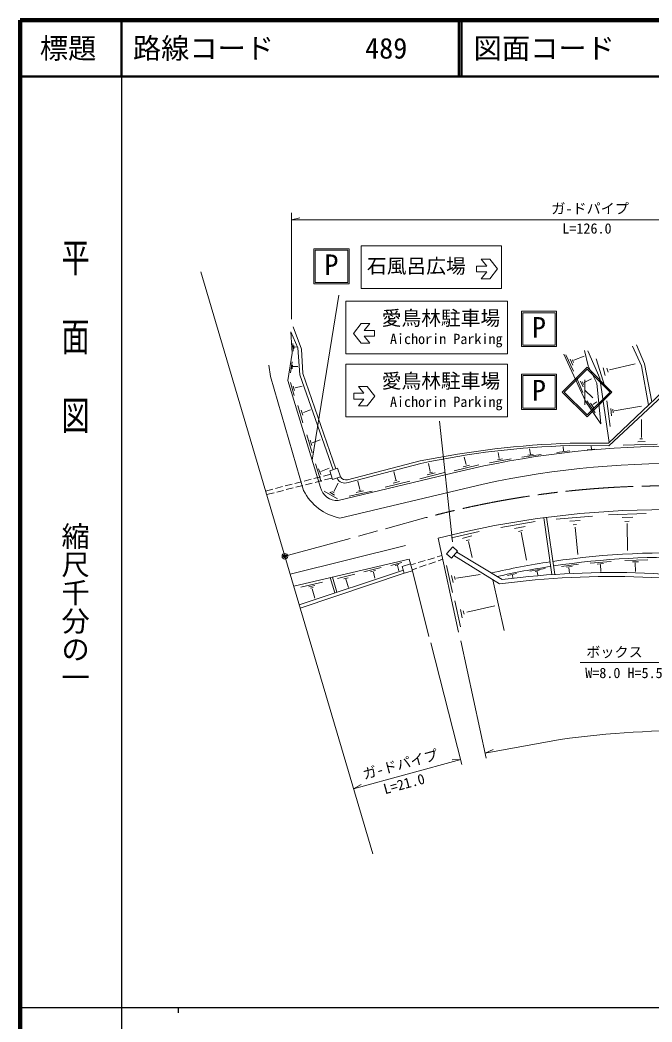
# Model space of a CAD drawing. Units: millimetres, scale not verified. Extents: x 40000 to 680000, y 20000 to 380000.
# Drawn here: x 40000 to 151970, y 202409 to 380000 of the extents above; entities that cross this region are included whole.
import ezdxf
from ezdxf.enums import TextEntityAlignment as Align

# ---------------------------------------------------------------- set-up
doc = ezdxf.new("R2010")
doc.units = ezdxf.units.MM
doc.header["$LTSCALE"] = 1000
doc.header["$PDMODE"] = 32
doc.header["$PDSIZE"] = 500
doc.linetypes.add('CHAIN', pattern=[18.5, 12, -1.5, 3.5, -1.5])
for name, color, linetype, lineweight in [('M-BGD', 7, 'Continuous', 13), ('M-BMK', 2, 'CHAIN', 13), ('M-BMK-SRVR', 3, 'Continuous', 13), ('M-STR-HTXT', 7, 'Continuous', 13), ('M-STR-STRC', 7, 'Continuous', 13), ('M-TTL', 2, 'Continuous', 140), ('M-TTL-BAND', 7, 'Continuous', 25), ('M-TTL-LINE', 7, 'Continuous', 50)]:
    doc.layers.add(name, color=color, linetype=linetype, lineweight=lineweight)
doc.layers.add('M-OTRS', color=6, linetype='Continuous')
doc.layers.add('M-TTL-TXT', color=7, linetype='Continuous')
doc.styles.add('@ＭＳ ゴシック', font='')
doc.styles.add('ＭＳ ゴシック', font='')
doc.styles.get('@ＭＳ ゴシック').set_extended_font_data('@MS Gothic')
doc.styles.get('ＭＳ ゴシック').set_extended_font_data('MS Gothic')

msp = doc.modelspace()

# ---------------------------------------------------------------- linework, layer by layer
at = {"layer": 'M-BGD'}
for p, q in [((89849, 321657), (88370, 325621)), ((88235, 320924), (88001, 324731)), ((88001, 324731), (89204, 321884)), ((88322, 322684), (88398, 321317)), ((88497, 322299), (88538, 321749)), ((88620, 322012), (89017, 322065)), ((89204, 321884), (89554, 317101)), ((90106, 317338), (89849, 321657)), ((148552, 322191), (150110, 318701)), ((149250, 322430), (150670, 319064)), ((87479, 316112), (88235, 320924)), ((136334, 320752), (140234, 312351)), ((136716, 320629), (138048, 317736)), ((137470, 319866), (137934, 318840)), ((137873, 319761), (138066, 319287)), ((138153, 319699), (139942, 320409)), ((140691, 318712), (139994, 321421)), ((140586, 321342), (142729, 316543)), ((142074, 319978), (143592, 315028)), ((84353, 316835), (84086, 318817)), ((88212, 319434), (87903, 317459)), ((88300, 318809), (88236, 318177)), ((88394, 318563), (89247, 318587)), ((142193, 315619), (140691, 318712)), ((143296, 318380), (143691, 316980)), ((143947, 318301), (144204, 317572)), ((144440, 318025), (148976, 319071)), ((150110, 318701), (151352, 311739)), ((150670, 319064), (151945, 312301)), ((90249, 296619), (84353, 316835)), ((87479, 316112), (93227, 297162)), ((95464, 300281), (89554, 317101)), ((90106, 317338), (95978, 300445)), ((138620, 316669), (139742, 314004)), ((139944, 315766), (141276, 316397)), ((142729, 316543), (144359, 305114)), ((87930, 315732), (88601, 313457)), ((88417, 315075), (88614, 314365)), ((88732, 314785), (90008, 315114)), ((139304, 315985), (139760, 314986)), ((139690, 315845), (139865, 315424)), ((142930, 308430), (142193, 315619)), ((144243, 305005), (153907, 314160)), ((154750, 314232), (144335, 304548)), ((89237, 311706), (90105, 308586)), ((89824, 310830), (90079, 309971)), ((90254, 310462), (91472, 310883)), ((140234, 312351), (142930, 308430)), ((140448, 312505), (141920, 310371)), ((141088, 312063), (141587, 311326)), ((141517, 311870), (142201, 312299)), ((143995, 312478), (144561, 307969)), ((144666, 311150), (144824, 309849)), ((145047, 311019), (145100, 310388)), ((145297, 310703), (150122, 311542)), ((150100, 305994), (150100, 309202)), ((114330, 308908), (116637, 287521)), ((90791, 306472), (91747, 303263)), ((91431, 305516), (91694, 304587)), ((91764, 305078), (93158, 305613)), ((149798, 305744), (150324, 305757)), ((130428, 303037), (130299, 304025)), ((136268, 303641), (136209, 304389)), ((144335, 304548), (137447, 304574)), ((137486, 304995), (144243, 305005)), ((140517, 303832), (141834, 303939)), ((141244, 303947), (141213, 304440)), ((146879, 304666), (152888, 304837)), ((149482, 305244), (150784, 305297)), ((119023, 301196), (118717, 302537)), ((127047, 302242), (123208, 301493)), ((125475, 302209), (124581, 302033)), ((124913, 302289), (124715, 303372)), ((128920, 302517), (132327, 302996)), ((129995, 302873), (130948, 303008)), ((135099, 303354), (137436, 303617)), ((92326, 301322), (93334, 298122)), ((92913, 300463), (93273, 299472)), ((93308, 299998), (94798, 300568)), ((94863, 300089), (96279, 300541)), ((96279, 300541), (96768, 299011)), ((98046, 298522), (110892, 301852)), ((111006, 301404), (98134, 298049)), ((112674, 299987), (112360, 301404)), ((116946, 300109), (121320, 301187)), ((118489, 300828), (119619, 301126)), ((90369, 298288), (91580, 298599)), ((92064, 298724), (93274, 299035)), ((92268, 298057), (93480, 298365)), ((93759, 299160), (95053, 299493)), ((93965, 298488), (95268, 298819)), ((95352, 298559), (94863, 300089)), ((96768, 299011), (95352, 298559)), ((96386, 294831), (115315, 299384)), ((106562, 298521), (106236, 299956)), ((106387, 298302), (106790, 298398)), ((110842, 298707), (115216, 299776)), ((112157, 299408), (113550, 299733)), ((112542, 299733), (113060, 299846)), ((83506, 296522), (84800, 296855)), ((85285, 296980), (86495, 297291)), ((85484, 296332), (86696, 296640)), ((86979, 297416), (88190, 297727)), ((87180, 296763), (88392, 297071)), ((88674, 297852), (89885, 298163)), ((88876, 297195), (90088, 297503)), ((90572, 297626), (91784, 297934)), ((95585, 296427), (96361, 297939)), ((96685, 291714), (122085, 297742)), ((100183, 296803), (99877, 298293)), ((100034, 296610), (100446, 296698)), ((104695, 297197), (109043, 298267)), ((106098, 297933), (107246, 298179)), ((83696, 295878), (85000, 296209)), ((93916, 296467), (96269, 295125)), ((94902, 296296), (95717, 295783)), ((95230, 296414), (95651, 296190)), ((98317, 295619), (102375, 296496)), ((99544, 296259), (100876, 296531)), ((132804, 291795), (134245, 281705)), ((133290, 291859), (134743, 281739)), ((135003, 291541), (141446, 292080)), ((137423, 291147), (139237, 291318)), ((144241, 292316), (150926, 292553)), ((146686, 291823), (148599, 291902)), ((125197, 290065), (131301, 291100)), ((127633, 289877), (129526, 290252)), ((128321, 289362), (129048, 289546)), ((138014, 290529), (138619, 290595)), ((138336, 290082), (138839, 285280)), ((147159, 291113), (147929, 291172)), ((147554, 290739), (147633, 286005)), ((114087, 288143), (117683, 271489)), ((116425, 288213), (121378, 289317)), ((118415, 288125), (118511, 288152)), ((118511, 288152), (120037, 288555)), ((119072, 287757), (119616, 287889)), ((128803, 289196), (129747, 284243)), ((87858, 281775), (108271, 286837)), ((115565, 285390), (116664, 286628)), ((116664, 286628), (117543, 285848)), ((119458, 287582), (120142, 284760)), ((108959, 284436), (88486, 279648)), ((109214, 283597), (108959, 284436)), ((110569, 283828), (111764, 284193)), ((112242, 284339), (113438, 284704)), ((113916, 284850), (114743, 285102)), ((114096, 284138), (114893, 284410)), ((116444, 284610), (115565, 285390)), ((117543, 285848), (116444, 284610)), ((116876, 285097), (124960, 280057)), ((117383, 285668), (125453, 280826)), ((147170, 284213), (151228, 284344)), ((89453, 276371), (107923, 282467)), ((103981, 282968), (100896, 282179)), ((102079, 282188), (103009, 282460)), ((105708, 283345), (107628, 283853)), ((106488, 283301), (107111, 283468)), ((106883, 283292), (107119, 282389)), ((107720, 283159), (109214, 283597)), ((108072, 281958), (107720, 283159)), ((109566, 282396), (108072, 281958)), ((109214, 283597), (109566, 282396)), ((109263, 283429), (110090, 283682)), ((109515, 282572), (110311, 282844)), ((109566, 282396), (112450, 270740)), ((110784, 283006), (111967, 283410)), ((112440, 283572), (113623, 283976)), ((115592, 283342), (116651, 278543)), ((130338, 282339), (133037, 282805)), ((131278, 282281), (131983, 282406)), ((135914, 283157), (138929, 283534)), ((136817, 283008), (137842, 283122)), ((137264, 282912), (137360, 281992)), ((141039, 283723), (144756, 284043)), ((142262, 283574), (143375, 283679)), ((142832, 283486), (142928, 282268)), ((148546, 283950), (149606, 283994)), ((149010, 283818), (149054, 282250)), ((108072, 281958), (89629, 275773)), ((94966, 281164), (95791, 278463)), ((95356, 281255), (96131, 278575)), ((96250, 280985), (99336, 281756)), ((97399, 280959), (98117, 281152)), ((97749, 280889), (98179, 279442)), ((102623, 282135), (102868, 281048)), ((116440, 281567), (116769, 280305)), ((116953, 281343), (117098, 280818)), ((117347, 281081), (121502, 281751)), ((125768, 271805), (123774, 280797)), ((126364, 281521), (127959, 281895)), ((127247, 281603), (127346, 281159)), ((131616, 282203), (131733, 281600)), ((89766, 279488), (93614, 280382)), ((91195, 279506), (92229, 279778)), ((91493, 279296), (91931, 279410)), ((91782, 279182), (92212, 277516)), ((117019, 277057), (118016, 272436)), ((118016, 275512), (118349, 274057)), ((118533, 275311), (118682, 274706)), ((119181, 275057), (124125, 276170))]:
    msp.add_line(p, q, dxfattribs=at)
for centre, radius, start, end in [((143359, 141246), 163855, 92.05424, 101.42854), ((141789, 156495), 148143, 91.67973, 101.99291), ((156308, 136886), 167589, 78.61095, 104.15846), ((156146, 141148), 160255, 74.07566, 102.27143), ((97536, 299352), 1434, 201.36021, 294.64968), ((97724, 299597), 1122, 211.4895, 286.68268), ((98461, 300721), 9180, 206.53786, 258.84157), ((96168, 297842), 3019, 193.00325, 274.15218), ((154073, 133010), 160204, 75.26784, 104.45367), ((155081, 144173), 141390, 75.479, 98.40604), ((155486, 143075), 141713, 76.94215, 98.50419), ((155081, 144173), 141390, 98.60704, 102.90279), ((155486, 143075), 141713, 98.70499, 102.60988), ((144703, 132506), 148866, 78.02071, 97.62134), ((144741, 132329), 149745, 78.07878, 97.40074)]:
    msp.add_arc(centre, radius, start, end, dxfattribs=at)
at = {"layer": 'M-BMK'}
msp.add_line((86923, 284944), (111914, 291797), dxfattribs=at)
msp.add_arc((154517, 133606), 163828, 79.10754, 105.07281, dxfattribs=at)
at = {"layer": 'M-BMK-SRVR'}
for p, q in [((72048, 335346), (86923, 284944)), ((86923, 284944), (102489, 232200))]:
    msp.add_line(p, q, dxfattribs=at)
msp.add_circle((86923, 284944), 500, dxfattribs=at)
msp.add_point((86923, 284944), dxfattribs=at)
at = {"layer": 'M-OTRS'}
msp.add_point((86923, 284944), dxfattribs=at)
at = {"layer": 'M-STR-HTXT'}
for p, q in [((88101, 327005), (88101, 345844)), ((88101, 344583), (89601, 344958)), ((88101, 344583), (188982, 344583)), ((118112, 269977), (122594, 249143)), ((118307, 248064), (112816, 269604)), ((139257, 266130), (157257, 266130)), ((122399, 250049), (135729, 252471)), ((122399, 250049), (123808, 250686)), ((99081, 243745), (118091, 248911)), ((118091, 248911), (116545, 248880)), ((99081, 243745), (100430, 244501))]:
    msp.add_line(p, q, dxfattribs=at)
msp.add_arc((157462, 101990), 152043, 78.63492, 98.21829, dxfattribs=at)
at = {"layer": 'M-STR-STRC'}
for p, q in [((92068, 339460), (92068, 333220)), ((98308, 339460), (92068, 339460)), ((92308, 339220), (92308, 333460)), ((98068, 339220), (92308, 339220)), ((98068, 333460), (98068, 339220)), ((98308, 333220), (98308, 339460)), ((100463, 339988), (125312, 339988)), ((100463, 339988), (100463, 332444)), ((125312, 339988), (125312, 332444)), ((123235, 337598), (121736, 337598)), ((122699, 336399), (121736, 337598)), ((124616, 335878), (123235, 337598)), ((120901, 335357), (120901, 336399)), ((120901, 336399), (122699, 336399)), ((124616, 335878), (123235, 334158)), ((120901, 335357), (122699, 335357)), ((122699, 335357), (121736, 334158)), ((123235, 334158), (121736, 334158)), ((92068, 333220), (98308, 333220)), ((92308, 333460), (98068, 333460)), ((100463, 332444), (125312, 332444)), ((96507, 331246), (91765, 301980)), ((97756, 330172), (126386, 330172)), ((97756, 330172), (97756, 320825)), ((126386, 330172), (126386, 320825)), ((128832, 328369), (128832, 322129)), ((135072, 328369), (128832, 328369)), ((129072, 328129), (129072, 322369)), ((134832, 328129), (129072, 328129)), ((134832, 322369), (134832, 328129)), ((135072, 322129), (135072, 328369)), ((99087, 324465), (100467, 326185)), ((100467, 326185), (101966, 326185)), ((101004, 324985), (101966, 326185)), ((99087, 324465), (100467, 322744)), ((102802, 324985), (101004, 324985)), ((102802, 323944), (101004, 323944)), ((101004, 323944), (101966, 322744)), ((102802, 323944), (102802, 324985)), ((100467, 322744), (101966, 322744)), ((128832, 322129), (135072, 322129)), ((129072, 322369), (134832, 322369)), ((97756, 320825), (126386, 320825)), ((97756, 319030), (126386, 319030)), ((97756, 319030), (97756, 309684)), ((126386, 319030), (126386, 309684)), ((136051, 314068), (140464, 318480)), ((136391, 314068), (140464, 318141)), ((140464, 318480), (144876, 314068)), ((140464, 318141), (144536, 314068)), ((128832, 317227), (128832, 310987)), ((135072, 317227), (128832, 317227)), ((129072, 316987), (129072, 311227)), ((134832, 316987), (129072, 316987)), ((134832, 311227), (134832, 316987)), ((135072, 310987), (135072, 317227)), ((140091, 316197), (140091, 311820)), ((101482, 315043), (99983, 315043)), ((100946, 313844), (99983, 315043)), ((102863, 313323), (101482, 315043)), ((140091, 314422), (141475, 313038)), ((99148, 312802), (99148, 313844)), ((99148, 313844), (100946, 313844)), ((99148, 312802), (100946, 312802)), ((100946, 312802), (99983, 311603)), ((102863, 313323), (101482, 311603)), ((140464, 309656), (136051, 314068)), ((140464, 309995), (136391, 314068)), ((144876, 314068), (140464, 309656)), ((144536, 314068), (140464, 309995)), ((101482, 311603), (99983, 311603)), ((128832, 310987), (135072, 310987)), ((129072, 311227), (134832, 311227)), ((97756, 309684), (126386, 309684))]:
    msp.add_line(p, q, dxfattribs=at)
at = {"layer": 'M-TTL'}
for p, q in [((40000, 380000), (40000, 20000)), ((680000, 380000), (40000, 380000))]:
    msp.add_line(p, q, dxfattribs=at)
at = {"layer": 'M-TTL-BAND'}
for p, q in [((58000, 370000), (58000, 20000)), ((40000, 205000), (579000, 205000)), ((68000, 205000), (68000, 204000))]:
    msp.add_line(p, q, dxfattribs=at)
at = {"layer": 'M-TTL-LINE'}
for p, q in [((58000, 380000), (58000, 370000)), ((117750, 380000), (117750, 370000)), ((118250, 380000), (118250, 370000)), ((40000, 370000), (680000, 370000))]:
    msp.add_line(p, q, dxfattribs=at)

# ---------------------------------------------------------------- texts
at = {"layer": 'M-STR-HTXT', "style": 'ＭＳ ゴシック'}
for s, p in [('ガ-ドパイプ', (134138, 345119)), ('L=126.0', (136087, 341595)), ('ボックス', (140328, 266509)), ('W=8.0 H=5.5', (140147, 262807))]:
    msp.add_text(s, height=1833, dxfattribs=at).set_placement(p, align=Align.BOTTOM_LEFT)
for s, p in [('ガ-ドパイプ', (101127, 244857)), ('L=21.0', (104820, 242224))]:
    msp.add_text(s, height=1833, rotation=15.203, dxfattribs=at).set_placement(p, align=Align.BOTTOM_LEFT)
at = {"layer": 'M-STR-STRC', "style": 'ＭＳ ゴシック'}
for s, height, p in [('P', 3666, (93935, 333686)), ('石風呂広場', 2566, (101476, 334350)), ('愛鳥林駐車場', 2566, (104084, 325116)), ('P', 3666, (130699, 322595)), ('Aichorin Parking', 1833, (105546, 322013)), ('愛鳥林駐車場', 2566, (104084, 313975)), ('P', 3666, (130699, 311454)), ('Aichorin Parking', 1833, (105546, 310872))]:
    msp.add_text(s, height=height, dxfattribs=at).set_placement(p, align=Align.BOTTOM_LEFT)
at = {"layer": 'M-TTL-BAND', "style": '@ＭＳ ゴシック', "width": 1.4}
msp.add_text('平  面  図', height=3666, rotation=270, dxfattribs=at).set_placement((49777, 306475), align=Align.MIDDLE_RIGHT)
at = {"layer": 'M-TTL-BAND', "style": '@ＭＳ ゴシック'}
msp.add_text('縮尺千分の一', height=3666, rotation=270, dxfattribs=at).set_placement((49777, 261030), align=Align.MIDDLE_RIGHT)
at = {"layer": 'M-TTL-TXT', "style": 'ＭＳ ゴシック'}
msp.add_text('標題', height=3666, dxfattribs=at).set_placement((48500, 375000), align=Align.MIDDLE_CENTER)
for s, p in [('路線コード', (60000, 375000)), ('489', (101142, 375000)), ('図面コード', (120380, 375000))]:
    msp.add_text(s, height=3666, dxfattribs=at).set_placement(p, align=Align.MIDDLE_LEFT)

doc.saveas('drawing.dxf')
